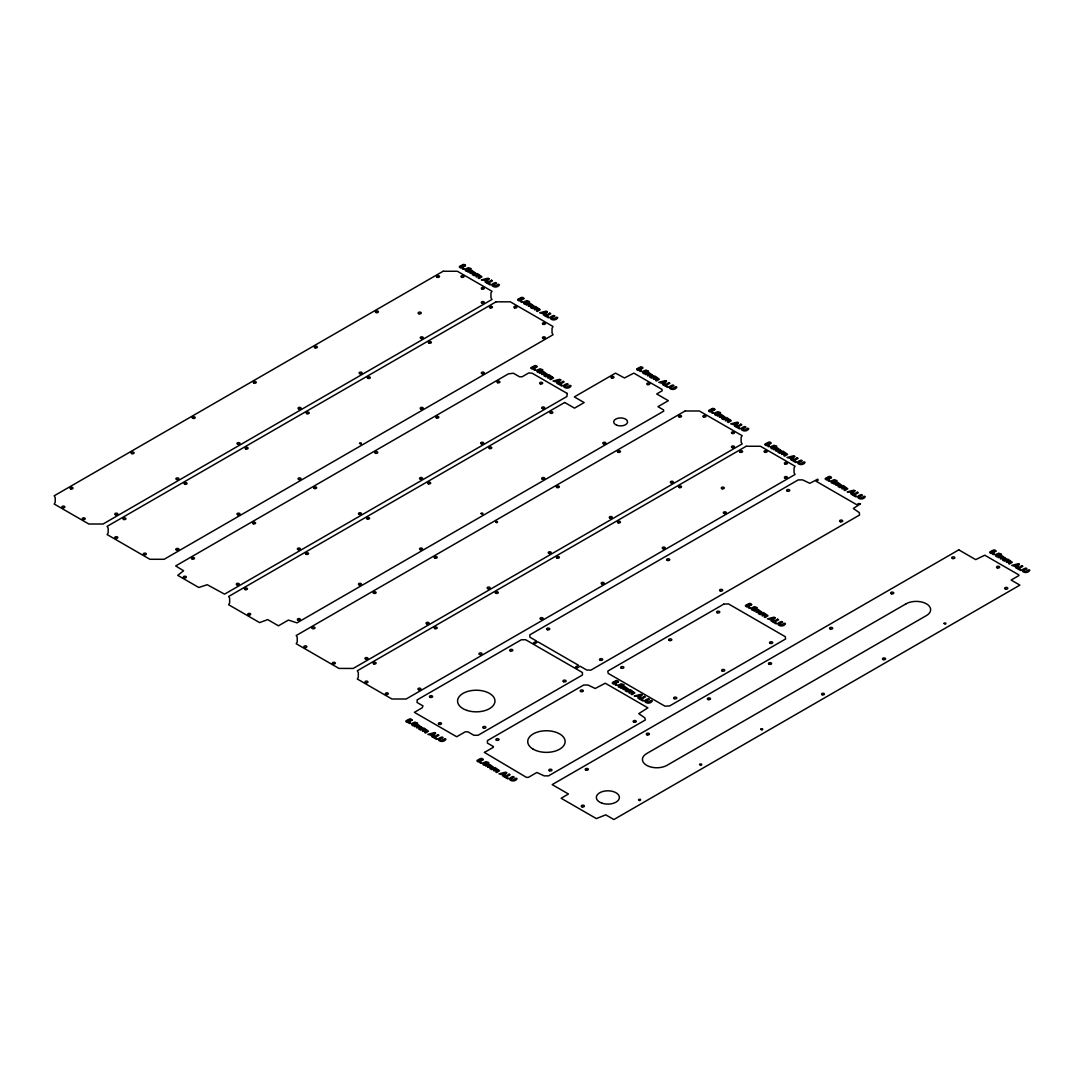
<?xml version="1.0" encoding="UTF-8"?>
<svg xmlns="http://www.w3.org/2000/svg" width="1084" height="1084" viewBox="0 0 1084 1084"><rect width="100%" height="100%" fill="white"/><g stroke="black" fill="none" stroke-linecap="round" stroke-linejoin="round"><path stroke-width="1.5" d="M465.51 265.729L461.581 267.992A1.775 1.016 0 0 1 460.361 267.816L459.508 267.206A2.005 1.152 0 0 1 459.548 266.393L463.329 264.469A1.775 1.016 0 0 1 464.548 264.645L465.212 265.024M714.83 409.684L710.914 411.947A1.775 1.016 0 0 1 709.695 411.771L708.841 411.148M531.187 367.503L534.968 365.579A1.775 1.016 0 0 1 536.187 365.755L536.851 366.135A1.775 1.03 0 0 1 537.149 366.839L533.22 369.102A1.775 1.016 0 0 1 532 368.926L531.146 368.316M636.958 368.817L640.739 366.893A1.775 1.016 0 0 1 641.958 367.069L642.622 367.449A1.775 1.03 0 0 1 642.907 368.154L638.991 370.416A1.775 1.016 0 0 1 637.771 370.24L636.918 369.63M708.882 410.335L712.662 408.424A1.775 1.016 0 0 1 713.882 408.587L714.546 408.966M765.182 443.966L768.962 442.055A1.775 1.016 0 0 1 770.182 442.218L770.846 442.611A1.775 1.03 0 0 1 771.13 443.315L767.215 445.578A1.775 1.016 0 0 1 765.995 445.402L765.141 444.792M176.285 549.873L176.584 550.008A1.504 0.867 0 0 0 178.887 549.317A1.504 0.867 0 0 0 176.692 548.518A1.504 0.867 0 0 0 176.584 550.008M297.775 620.007L298.073 620.156A1.504 0.867 0 0 0 300.376 619.465A1.504 0.867 0 0 0 298.181 618.652A1.504 0.867 0 0 0 298.073 620.156M556.688 487.353L556.973 487.502A1.504 0.867 0 0 0 559.344 486.906A1.504 0.867 0 0 0 557.257 486.011A1.504 0.867 0 0 0 556.973 487.502M542.014 478.871L542.285 479.033A1.504 0.867 0 0 0 544.696 478.491A1.504 0.867 0 0 0 542.678 477.556A1.504 0.867 0 0 0 542.285 479.033M420.524 408.722L420.795 408.885A1.504 0.867 0 0 0 423.207 408.343A1.504 0.867 0 0 0 421.188 407.408A1.504 0.867 0 0 0 420.795 408.885M312.26 628.341L312.504 628.517A1.504 0.867 0 0 0 314.983 628.07A1.504 0.867 0 0 0 313.073 627.053A1.504 0.867 0 0 0 312.504 628.517M765.331 444.887A1.775 1.016 0 0 1 765.358 444.169M714.342 408.858A1.775 1.016 0 0 1 714.641 409.562M709.031 411.256A1.775 1.016 0 0 1 709.058 410.538M637.107 369.739A1.775 1.016 0 0 1 637.135 369.007M531.336 368.424A1.775 1.016 0 0 1 531.377 367.693M465.009 264.902A1.775 1.016 0 0 1 465.307 265.607M419.156 726.09L416.568 727.811L421.026 727.093L418.668 729.017L419.589 729.546L422.435 727.798L417.95 724.586L414.467 726.592L419.156 726.09M425.118 729.532L422.543 731.253L427.001 730.535L424.63 732.459L425.551 733.001L428.41 731.239L423.912 728.028L420.429 730.047L425.118 729.532M472.678 271.65L470.09 273.371L474.548 272.653L472.19 274.591L473.112 275.119L475.957 273.358L471.472 270.146L467.99 272.165L472.678 271.65M478.64 275.106L476.066 276.827L480.524 276.095L478.152 278.032L479.074 278.561L481.933 276.813L477.434 273.602L473.952 275.607L478.64 275.106M490.293 765.602L487.705 767.336L492.163 766.605L489.805 768.542L490.727 769.071L493.572 767.323L489.087 764.112L485.605 766.117L490.293 765.602M496.255 769.057L493.681 770.778L498.139 770.06L495.767 771.984L496.689 772.513L499.548 770.765L495.049 767.553L491.567 769.559L496.255 769.057M530.97 304.563L528.396 306.284L532.854 305.566L530.482 307.49L531.404 308.019L534.263 306.271L529.764 303.059L526.282 305.065L530.97 304.563M536.946 308.005L534.358 309.726L538.816 309.008L536.458 310.932L537.379 311.474L540.225 309.712L535.74 306.501L532.258 308.52L536.946 308.005M544.317 372.761L541.729 374.481L546.201 373.763L543.829 375.701L544.751 376.229L547.596 374.468L543.111 371.256L539.629 373.275L544.317 372.761M550.279 376.216L547.705 377.937L552.163 377.218L549.791 379.143L550.713 379.671L553.572 377.923L549.073 374.712L545.604 376.717L550.279 376.216M625.59 687.771L623.002 689.492L627.46 688.774L625.102 690.698L626.024 691.226L628.869 689.478L624.384 686.267L620.902 688.272L625.59 687.771M631.552 691.213L628.977 692.933L633.435 692.215L631.064 694.139L631.986 694.681L634.845 692.92L630.346 689.709L626.864 691.727L631.552 691.213M650.088 374.075L647.5 375.809L651.958 375.078L649.601 377.015L650.522 377.544L653.367 375.782L648.882 372.584L645.4 374.59L650.088 374.075M656.05 377.53L653.476 379.251L657.934 378.533L655.563 380.457L656.484 380.985L659.343 379.237L654.844 376.026L651.362 378.031L656.05 377.53M722.012 415.606L719.424 417.326L723.882 416.608L721.524 418.532L722.445 419.061L725.291 417.313L720.806 414.102L717.323 416.107L722.012 415.606M727.974 419.047L725.386 420.768L729.857 420.05L727.486 421.988L728.407 422.516L731.253 420.755L726.768 417.543L723.285 419.562L727.974 419.047M758.746 610.617L756.158 612.338L760.616 611.62L758.258 613.558L759.179 614.086L762.025 612.324L757.54 609.113L754.058 611.132L758.746 610.617M764.708 614.072L762.133 615.793L766.591 615.062L764.22 616.999L765.141 617.528L768 615.78L763.502 612.568L760.019 614.574L764.708 614.072M778.312 449.237L775.724 450.958L780.182 450.239L777.824 452.163L778.746 452.706L781.591 450.944L777.106 447.733L773.624 449.738L778.312 449.237M784.274 452.678L781.699 454.399L786.157 453.681L783.786 455.619L784.708 456.147L787.567 454.386L783.068 451.174L779.586 453.193L784.274 452.678M838.515 483.627L835.927 485.347L840.398 484.616L838.027 486.553L838.948 487.082L841.794 485.334L837.309 482.123L833.826 484.128L838.515 483.627M844.477 487.068L841.902 488.789L846.36 488.071L843.989 489.995L844.91 490.524L847.769 488.776L843.271 485.564L839.802 487.57L844.477 487.068M1003.025 557.149L1000.451 558.87L1004.909 558.152L1002.537 560.076L1003.459 560.618L1006.318 558.856L1001.833 555.645L998.35 557.664L1003.025 557.149M1009.001 560.591L1006.413 562.311L1010.884 561.593L1008.513 563.531L1009.434 564.059L1012.28 562.298L1007.795 559.1L1004.312 561.106L1009.001 560.591M415.687 724.532C412.719 728.055 409.183 723.204 414.034 722.554A1.775 1.016 0 0 1 414.887 722.134L417.638 723.082L415.687 724.532M469.209 270.092C466.242 273.615 462.705 268.778 467.556 268.127A1.775 1.016 0 0 1 468.41 267.694L471.161 268.656L469.209 270.092M486.824 764.057C483.857 767.567 480.32 762.729 485.171 762.079A1.775 1.016 0 0 1 486.025 761.645L488.776 762.608L486.824 764.057M527.501 303.005C524.534 306.528 520.997 301.677 525.862 301.027A1.775 1.016 0 0 1 526.702 300.607L529.453 301.555L527.501 303.005M540.848 371.216C537.881 374.725 534.344 369.888 539.195 369.238A1.775 1.016 0 0 1 540.049 368.804L542.799 369.766L540.848 371.216M622.121 686.213C619.154 689.736 615.617 684.885 620.468 684.234A1.775 1.016 0 0 1 621.322 683.814L624.072 684.763L622.121 686.213M646.62 372.53C643.652 376.04 640.116 371.202 644.966 370.552A1.775 1.016 0 0 1 645.82 370.118L648.571 371.08L646.62 372.53M718.543 414.047C715.576 417.57 712.039 412.733 716.89 412.069A1.775 1.016 0 0 1 717.744 411.649L720.494 412.597L718.543 414.047M755.277 609.059C752.31 612.582 748.773 607.745 753.624 607.094A1.775 1.016 0 0 1 754.478 606.661L757.228 607.623L755.277 609.059M774.843 447.678C771.876 451.201 768.339 446.364 773.19 445.7A1.775 1.016 0 0 1 774.044 445.28L776.794 446.229L774.843 447.678M835.046 482.068C832.078 485.591 828.542 480.74 833.393 480.09A1.775 1.016 0 0 1 834.246 479.656L836.997 480.618L835.046 482.068M999.556 555.591C996.602 559.114 993.066 554.276 997.917 553.612A1.775 1.016 0 0 1 998.757 553.192L1001.521 554.141L999.556 555.591M484.44 752.431L526.39 777.35L528.382 777.377L536.851 772.486L544.182 775.873L548.504 775.873L645.386 719.939L644.777 717.798L638.761 713.651L647.88 707.838L605.251 683.218L595.197 688.489L588.002 685.02L583.68 685.034L487.421 740.602L487.421 743.096L493.41 746.551L493.288 747.337L484.44 752.431M439.535 739.762L441.12 740.711L444.955 738.651L445.917 739.207C443.058 744.356 433.112 739.22 442.082 736.998L443.058 737.554L439.535 739.762M493.057 285.322L494.643 286.271L498.477 284.211L499.439 284.78C496.58 289.929 486.635 284.78 495.618 282.558L496.58 283.127L493.057 285.322M510.672 779.274L512.258 780.236L516.092 778.163L517.054 778.732C514.195 783.881 504.25 778.732 513.233 776.51L514.195 777.079L510.672 779.274M551.349 318.235L552.948 319.184L556.769 317.124L557.745 317.68C554.872 322.829 544.927 317.693 553.91 315.471L554.886 316.027L551.349 318.235M564.696 386.432L566.282 387.381L570.116 385.321L571.078 385.89C568.219 391.039 558.274 385.89 567.257 383.668L568.219 384.237L564.696 386.432M645.969 701.443L647.554 702.391L651.389 700.332L652.351 700.887C649.492 706.036 639.546 700.901 648.517 698.679L649.492 699.234L645.969 701.443M670.468 387.747L672.053 388.709L675.888 386.636L676.85 387.205C673.991 392.354 664.045 387.205 673.015 384.983L673.991 385.552L670.468 387.747M742.377 429.278L743.976 430.226L747.797 428.166L748.773 428.722C745.914 433.871 735.968 428.736 744.938 426.513L745.914 427.069L742.377 429.278M779.125 624.289L780.71 625.238L784.545 623.178L785.507 623.734C782.648 628.896 772.702 623.747 781.672 621.525L782.648 622.094L779.125 624.289M798.678 462.909L800.277 463.857L804.111 461.798L805.073 462.353C802.214 467.516 792.269 462.367 801.239 460.144L802.214 460.7L798.678 462.909M858.894 497.285L860.479 498.247L864.314 496.174L865.276 496.743C862.417 501.892 852.471 496.743 861.455 494.534L862.417 495.09L858.894 497.285M1023.404 570.821L1025.003 571.769L1028.824 569.71L1029.8 570.265C1026.941 575.428 1016.982 570.279 1025.965 568.057L1026.941 568.612L1023.404 570.821M567.203 393.451L566.918 396.487L224.564 594.154L207.261 584.723L198.765 587.487L177.722 575.347L183.589 570.78L175.689 565.929L508.423 373.844L513.437 373.248L519.548 376.785L522.082 376.798L528.762 372.937L532.176 373.235L567.203 393.451M417.34 699.79L417.042 702.459L423.017 705.914L422.11 707.866L414.373 712.337L456.689 736.754L465.185 731.849L467.814 731.781L473.803 735.237L478.003 735.304L582.433 675.02L582.433 672.527L525.659 639.75L521.35 639.75L417.34 699.79M860.425 503.857L853.311 508.504L859.341 512.651L859.558 515.022L590.875 670.142L586.742 670.034L580.143 666.226L577.013 668.029L575.387 667.094L578.517 665.278L537.949 641.85L534.805 643.666L533.436 642.88L536.58 641.064L529.981 637.256L529.791 634.872L798.19 479.914L802.58 479.873L809.816 483.315L817.729 479.209L818.203 480.049L816.116 481.255L856.685 504.683L858.691 503.532L860.425 503.857M359.563 443.315C361.189 445.931 362.693 441.391 359.563 443.315M481.052 513.45C482.692 516.065 484.182 511.54 481.052 513.45M495.7 521.905C497.326 524.52 498.816 519.981 495.7 521.905M944.056 623.395C945.709 626.037 947.226 621.457 944.056 623.395M760.751 729.18C762.472 731.971 764.084 727.147 760.751 729.18M460.619 266.813C464.033 268.412 465.402 262.396 460.619 266.813M407.096 721.253C410.511 722.838 411.879 716.822 407.096 721.253M518.911 299.726C522.366 301.298 523.789 295.268 518.911 299.726M532.258 367.923C535.672 369.522 537.054 363.506 532.258 367.923M478.234 760.765C481.689 762.35 483.112 756.307 478.234 760.765M638.029 369.238C641.484 370.823 642.907 364.78 638.029 369.238M613.53 682.934C616.986 684.505 618.408 678.476 613.53 682.934M709.952 410.768C713.394 412.34 714.817 406.31 709.952 410.768M766.252 444.399C769.708 445.971 771.13 439.941 766.252 444.399M699.546 764.423C701.416 767.526 703.259 762.188 699.546 764.423M746.686 605.78C750.142 607.365 751.564 601.322 746.686 605.78M826.455 478.776C829.91 480.361 831.333 474.318 826.455 478.776M990.979 552.312C994.421 553.897 995.776 547.908 990.979 552.312M470.036 268.791L468.356 268.805L470.036 268.791M528.342 301.704L526.648 301.704L528.342 301.704M541.675 369.901L539.995 369.915L541.675 369.901M416.513 723.231L414.833 723.231L416.513 723.231M487.651 762.757L485.971 762.757L487.651 762.757M647.446 371.229L645.766 371.229L647.446 371.229M719.37 412.747L717.689 412.76L719.37 412.747M622.948 684.912L621.268 684.912L622.948 684.912M775.67 446.378L773.99 446.391L775.67 446.378M756.104 607.758L754.423 607.772L756.104 607.758M835.872 480.768L834.192 480.768L835.872 480.768M1000.396 554.29L998.716 554.303L1000.396 554.29M638.571 799.64C639.939 802.648 642.324 797.716 638.571 799.64M468.166 269.957L466.093 270.065L468.166 269.957M526.472 302.87L524.385 302.964L526.472 302.87M539.805 371.067L537.732 371.175L539.805 371.067M414.644 724.397L412.557 724.491L414.644 724.397M645.576 372.395L643.489 372.489L645.576 372.395M485.781 763.922L483.708 764.017L485.781 763.922M717.5 413.912L715.413 414.007L717.5 413.912M621.078 686.077L618.991 686.172L621.078 686.077M773.8 447.543L771.713 447.638L773.8 447.543M754.234 608.923L752.147 609.032L754.234 608.923M834.002 481.933L831.929 482.028L834.002 481.933M998.527 555.455L996.44 555.55L998.527 555.455M523.802 298.642L519.886 300.891A1.775 1.016 0 0 1 518.667 300.729L517.8 300.105A2.005 1.152 0 0 1 517.84 299.292L521.634 297.382A1.775 1.016 0 0 1 522.854 297.544L523.504 297.924A1.775 1.03 0 0 1 523.802 298.642M411.988 720.169L408.058 722.418A1.775 1.016 0 0 1 406.839 722.256L405.985 721.632A2.005 1.152 0 0 1 406.026 720.819L409.806 718.909A1.775 1.016 0 0 1 411.026 719.071L411.69 719.451A1.775 1.03 0 0 1 411.988 720.169M483.125 759.681L479.196 761.944A1.775 1.016 0 0 1 477.976 761.781L477.123 761.158A2.005 1.152 0 0 1 477.163 760.345L480.944 758.421A1.775 1.016 0 0 1 482.163 758.597L482.827 758.976A1.775 1.03 0 0 1 483.125 759.681M618.408 681.85L614.492 684.099A1.775 1.016 0 0 1 613.273 683.936L612.419 683.313A2.005 1.152 0 0 1 612.46 682.5L616.24 680.589A1.775 1.016 0 0 1 617.46 680.752L618.124 681.131A1.775 1.03 0 0 1 618.408 681.85M751.578 604.696L747.648 606.959A1.775 1.016 0 0 1 746.429 606.783L745.575 606.173A2.005 1.152 0 0 1 745.616 605.36L749.396 603.436A1.775 1.016 0 0 1 750.616 603.612L751.28 603.991A1.775 1.03 0 0 1 751.578 604.696M831.347 477.692L827.417 479.955A1.775 1.016 0 0 1 826.198 479.792L825.344 479.169A2.005 1.152 0 0 1 825.385 478.356L829.165 476.432A1.775 1.016 0 0 1 830.385 476.608L831.049 476.987A1.775 1.03 0 0 1 831.347 477.692M995.857 551.228L991.941 553.49A1.775 1.016 0 0 1 990.722 553.314L989.868 552.704A2.005 1.152 0 0 1 989.909 551.878L993.689 549.967A1.775 1.016 0 0 1 994.909 550.144L995.573 550.523A1.775 1.03 0 0 1 995.857 551.228M489.074 278.791L486.201 282.68L485.144 282.07L485.822 281.19L483.898 280.078L481.377 279.889L488.057 278.195L489.074 278.791M547.379 311.691L544.493 315.579L543.436 314.97L544.114 314.103L539.669 312.802L546.35 311.108L547.379 311.691M560.726 379.901L557.84 383.79L556.783 383.18L557.461 382.3L553.016 380.999L559.696 379.305L560.726 379.901M666.484 381.216L663.611 385.105L662.554 384.495L663.218 383.614L658.787 382.313L665.468 380.619L666.484 381.216M435.551 733.218L432.679 737.106L431.622 736.497L432.286 735.63L427.855 734.329L434.535 732.635L435.551 733.218M738.407 422.746L735.535 426.622L734.478 426.012L735.142 425.145L730.711 423.844L737.391 422.15L738.407 422.746M506.702 772.743L503.816 776.632L502.759 776.022L503.437 775.155L498.992 773.841L505.672 772.147L506.702 772.743M794.707 456.378L791.835 460.253L790.778 459.643L791.442 458.776L787.011 457.475L793.691 455.781L794.707 456.378M641.985 694.898L639.113 698.787L638.056 698.177L638.72 697.31L636.809 696.199L634.289 696.009L640.969 694.316L641.985 694.898M854.924 490.754L852.038 494.643L850.981 494.033L851.658 493.166L849.734 492.055L847.214 491.851L853.894 490.171L854.924 490.754M775.141 617.758L772.269 621.647L771.212 621.037L771.876 620.156L767.445 618.856L774.125 617.162L775.141 617.758M1019.434 564.29L1016.562 568.165L1015.505 567.555L1016.169 566.688L1011.738 565.387L1018.404 563.694L1019.434 564.29M487.434 279.13L486.309 280.553L485.009 279.794L487.434 279.13M545.726 312.043L544.615 313.452L543.301 312.693L545.726 312.043M559.073 380.24L557.948 381.663L556.648 380.904L559.073 380.24M664.844 381.554L663.72 382.977L662.405 382.218L664.844 381.554M433.912 733.57L432.787 734.979L431.473 734.22L433.912 733.57M736.768 423.085L735.643 424.494L734.329 423.736L736.768 423.085M505.049 773.095L503.924 774.504L502.624 773.746L505.049 773.095M793.068 456.716L791.943 458.126L790.629 457.367L793.068 456.716M640.346 695.25L639.221 696.66L637.907 695.901L640.346 695.25M853.271 491.106L852.146 492.515L850.845 491.757L853.271 491.106M773.502 618.097L772.377 619.506L771.063 618.761L773.502 618.097M1017.795 564.629L1016.67 566.038L1015.356 565.279L1017.795 564.629M443.112 271.257L54.2 495.794L55.216 497.556L55.216 502.258L54.2 504.019L88.82 524.006L103.061 524.006L491.973 299.469L490.957 297.707L490.957 293.005L491.973 291.244L457.367 271.257L443.112 271.257M463.383 268.439L462.462 268.967L464.304 268.967L463.383 268.439M491.499 280.241L486.743 282.992L490.117 284.943L490.93 284.469L488.518 283.087L492.475 280.797L491.499 280.241M496.052 301.826L107.14 526.363L108.156 528.125L108.156 532.827L107.14 534.588L149.904 559.276L164.158 559.276L553.057 334.739L552.041 332.978L552.041 328.276L553.057 326.514L510.307 301.826L496.052 301.826M521.675 301.338L520.754 301.88L522.596 301.88L521.675 301.338M549.805 313.14L545.035 315.891L548.423 317.842L549.236 317.382L546.81 315.986L550.767 313.696L549.805 313.14M535.022 369.549L534.1 370.078L535.943 370.078L535.022 369.549M563.152 381.351L558.382 384.102L561.756 386.053L562.569 385.579L560.157 384.197L564.114 381.907L563.152 381.351M564.696 402.476L228.629 596.498L229.645 598.26L229.645 602.961L228.629 604.723L259.604 622.609L267.707 619.601L278.466 625.807L288.398 620.075L297.002 622.853L663.733 411.134L663.489 409.874L657.947 406.676L668.327 400.687L656.687 393.953L662.134 390.809L662.067 389.441L633.828 373.14L624.465 377.964L615.495 373.14L574.33 396.907L584.14 402.584L574.52 408.14L564.696 402.476M640.793 370.863L639.872 371.392L641.714 371.392L640.793 370.863M668.909 382.666L664.153 385.416L667.527 387.367L668.34 386.893L665.928 385.511L669.885 383.221L668.909 382.666M685.115 410.985L296.217 635.522L297.233 637.284L297.233 641.985L296.217 643.747L338.967 668.435L353.221 668.435L742.134 443.898L741.117 442.137L741.117 437.435L742.134 435.673L699.37 410.985L685.115 410.985M712.716 412.394L711.795 412.923L713.638 412.923L712.716 412.394M740.833 424.183L736.077 426.933L739.451 428.885L740.264 428.424L737.852 427.028L741.808 424.752L740.833 424.183M746.199 446.256L357.3 670.779L358.316 672.554L358.316 677.256L357.3 679.018L391.907 699.004L406.161 699.004L795.073 474.467L794.057 472.705L794.057 468.003L795.073 466.242L760.453 446.256L746.199 446.256M769.017 446.025L768.095 446.554L769.938 446.554L769.017 446.025M797.133 457.814L792.377 460.564L795.751 462.529L796.564 462.055L794.152 460.659L798.109 458.383L797.133 457.814M829.219 480.402L828.298 480.93L830.141 480.93L829.219 480.402M409.86 722.865L408.939 723.407L410.782 723.407L409.86 722.865M857.349 492.204L852.58 494.954L855.967 496.906L856.766 496.445L854.355 495.049L858.311 492.759L857.349 492.204M437.977 734.667L433.221 737.418L436.595 739.369L437.408 738.909L434.996 737.513L438.952 735.223L437.977 734.667M723.814 604.127L607.853 671.077L608.165 673.381L664.939 706.158L669.627 705.941L785.588 638.991L785.277 636.687L728.502 603.91L723.814 604.127M480.998 762.391L480.077 762.919L481.919 762.919L480.998 762.391M749.451 607.406L748.529 607.934L750.372 607.934L749.451 607.406M616.295 684.546L615.373 685.088L617.216 685.088L616.295 684.546M509.128 774.193L504.358 776.943L507.732 778.895L508.545 778.434L506.133 777.038L510.09 774.748L509.128 774.193M777.567 619.208L772.811 621.959L776.185 623.91L776.998 623.436L774.586 622.04L778.542 619.763L777.567 619.208M644.411 696.348L639.655 699.099L643.029 701.05L643.842 700.589L641.43 699.194L645.386 696.904L644.411 696.348M958.798 549.859L552.176 784.613L568.463 794.016L561.133 798.258L596.39 818.61L605.726 814.829L613.869 819.531L1019.881 585.116L1011.128 580.062L1018.946 575.55L1018.743 574.832L984.773 555.211L975.695 559.615L958.798 549.859M906.061 603.815L646.647 753.583A14.404 8.306 0 0 0 646.647 765.331A14.404 8.306 0 0 0 667.012 765.331L926.413 615.577A14.404 8.306 0 0 0 926.413 603.815A14.404 8.306 0 0 0 906.061 603.815M993.743 553.938L992.822 554.466L994.665 554.466L993.743 553.938M1021.86 565.726L1017.09 568.477L1020.478 570.441L1021.291 569.967L1018.879 568.572L1022.835 566.295L1021.86 565.726M547.406 629.736A1.558 0.894 0 0 0 549.737 628.95A1.558 0.894 0 0 0 547.406 628.178A1.558 0.894 0 0 0 547.406 629.736M669.153 640.387A1.558 0.894 0 0 0 671.755 639.98A1.558 0.894 0 0 0 669.844 638.882A1.558 0.894 0 0 0 669.153 640.387M717.107 612.704A1.558 0.894 0 0 0 719.708 612.297A1.558 0.894 0 0 0 717.798 611.2A1.558 0.894 0 0 0 717.107 612.704M770.046 643.273A1.558 0.894 0 0 0 772.648 642.866A1.558 0.894 0 0 0 770.738 641.769A1.558 0.894 0 0 0 770.046 643.273M722.093 670.955A1.558 0.894 0 0 0 724.695 670.549A1.558 0.894 0 0 0 722.784 669.451A1.558 0.894 0 0 0 722.093 670.955M674.14 698.638A1.558 0.894 0 0 0 676.741 698.231A1.558 0.894 0 0 0 674.831 697.134A1.558 0.894 0 0 0 674.14 698.638M621.2 668.069A1.558 0.894 0 0 0 623.801 667.663A1.558 0.894 0 0 0 621.891 666.565A1.558 0.894 0 0 0 621.2 668.069M540.428 383.885A1.504 0.867 0 0 0 542.678 383.14A1.504 0.867 0 0 0 540.428 382.381A1.504 0.867 0 0 0 540.428 383.885M192.247 559.046A1.504 0.867 0 0 0 194.497 558.301A1.504 0.867 0 0 0 192.247 557.542A1.504 0.867 0 0 0 192.247 559.046M253.331 523.775A1.504 0.867 0 0 0 255.58 523.03A1.504 0.867 0 0 0 253.331 522.285A1.504 0.867 0 0 0 253.331 523.775M298.127 549.642A1.504 0.867 0 0 0 300.376 548.883A1.504 0.867 0 0 0 298.127 548.138A1.504 0.867 0 0 0 298.127 549.642M314.414 488.505A1.504 0.867 0 0 0 316.663 487.759A1.504 0.867 0 0 0 314.414 487.014A1.504 0.867 0 0 0 314.414 488.505M359.211 514.372A1.504 0.867 0 0 0 361.46 513.626A1.504 0.867 0 0 0 359.211 512.867A1.504 0.867 0 0 0 359.211 514.372M436.595 417.977A1.504 0.867 0 0 0 438.83 417.232A1.504 0.867 0 0 0 436.595 416.473A1.504 0.867 0 0 0 436.595 417.977M481.391 443.844A1.504 0.867 0 0 0 483.627 443.085A1.504 0.867 0 0 0 481.391 442.34A1.504 0.867 0 0 0 481.391 443.844M542.474 408.573A1.504 0.867 0 0 0 544.71 407.828A1.504 0.867 0 0 0 542.474 407.069A1.504 0.867 0 0 0 542.474 408.573M497.678 382.706A1.504 0.867 0 0 0 499.914 381.961A1.504 0.867 0 0 0 497.678 381.216A1.504 0.867 0 0 0 497.678 382.706M375.498 453.248A1.504 0.867 0 0 0 377.747 452.489A1.504 0.867 0 0 0 375.498 451.743A1.504 0.867 0 0 0 375.498 453.248M420.294 479.101A1.504 0.867 0 0 0 422.543 478.356A1.504 0.867 0 0 0 420.294 477.61A1.504 0.867 0 0 0 420.294 479.101M184.104 577.853A1.504 0.867 0 0 0 186.353 577.108A1.504 0.867 0 0 0 184.104 576.349A1.504 0.867 0 0 0 184.104 577.853M237.044 584.899A1.504 0.867 0 0 0 239.293 584.154A1.504 0.867 0 0 0 237.044 583.409A1.504 0.867 0 0 0 237.044 584.899M616.525 425.118A6.91 3.984 0 0 0 627.5 422.353A6.91 3.984 0 0 0 617.866 418.248A6.91 3.984 0 0 0 616.525 425.118M248.453 614.994A1.504 0.867 0 0 0 250.689 614.249A1.504 0.867 0 0 0 248.453 613.503A1.504 0.867 0 0 0 248.453 614.994M647.541 384.59A1.504 0.867 0 0 0 649.777 383.844A1.504 0.867 0 0 0 647.541 383.086A1.504 0.867 0 0 0 647.541 384.59M489.534 448.546A1.504 0.867 0 0 0 491.77 447.787A1.504 0.867 0 0 0 489.534 447.042A1.504 0.867 0 0 0 489.534 448.546M550.618 413.275A1.504 0.867 0 0 0 552.854 412.53A1.504 0.867 0 0 0 550.618 411.771A1.504 0.867 0 0 0 550.618 413.275M428.437 483.803A1.504 0.867 0 0 0 430.687 483.058A1.504 0.867 0 0 0 428.437 482.312A1.504 0.867 0 0 0 428.437 483.803M611.701 378.004A1.504 0.867 0 0 0 613.951 377.259A1.504 0.867 0 0 0 611.701 376.514A1.504 0.867 0 0 0 611.701 378.004M603.558 443.844A1.504 0.867 0 0 0 605.793 443.085A1.504 0.867 0 0 0 603.558 442.34A1.504 0.867 0 0 0 603.558 443.844M420.294 549.642A1.504 0.867 0 0 0 422.543 548.883A1.504 0.867 0 0 0 420.294 548.138A1.504 0.867 0 0 0 420.294 549.642M367.354 519.073A1.504 0.867 0 0 0 369.603 518.328A1.504 0.867 0 0 0 367.354 517.583A1.504 0.867 0 0 0 367.354 519.073M359.211 584.899A1.504 0.867 0 0 0 361.46 584.154A1.504 0.867 0 0 0 359.211 583.409A1.504 0.867 0 0 0 359.211 584.899M306.271 554.344A1.504 0.867 0 0 0 308.52 553.599A1.504 0.867 0 0 0 306.271 552.84A1.504 0.867 0 0 0 306.271 554.344M245.187 589.601A1.504 0.867 0 0 0 247.437 588.856A1.504 0.867 0 0 0 245.187 588.111A1.504 0.867 0 0 0 245.187 589.601M580.672 691.47A1.558 0.894 0 0 0 583.273 691.064A1.558 0.894 0 0 0 581.376 689.966A1.558 0.894 0 0 0 580.672 691.47M496.377 740.128A1.558 0.894 0 0 0 498.979 739.735A1.558 0.894 0 0 0 497.082 738.638A1.558 0.894 0 0 0 496.377 740.128M549.398 770.724A1.531 0.881 0 0 0 551.919 770.25A1.531 0.881 0 0 0 549.94 769.234A1.531 0.881 0 0 0 549.398 770.724M633.937 722.174A1.558 0.894 0 0 0 636.267 721.402A1.558 0.894 0 0 0 633.937 720.616A1.558 0.894 0 0 0 633.937 722.174M533.192 749.193A18.713 10.813 0 0 0 564.507 744.342A18.713 10.813 0 0 0 541.58 731.117A18.713 10.813 0 0 0 533.192 749.193M840.371 521.729A1.558 0.894 0 0 0 842.702 520.943A1.558 0.894 0 0 0 840.371 520.171A1.558 0.894 0 0 0 840.371 521.729M787.228 491.079A1.558 0.894 0 0 0 789.748 490.51A1.558 0.894 0 0 0 787.634 489.548A1.558 0.894 0 0 0 787.228 491.079M720.359 591.01A1.558 0.894 0 0 0 722.689 590.224A1.558 0.894 0 0 0 720.359 589.452A1.558 0.894 0 0 0 720.359 591.01M667.419 560.442A1.558 0.894 0 0 0 669.749 559.669A1.558 0.894 0 0 0 667.419 558.883A1.558 0.894 0 0 0 667.419 560.442M600.346 660.305A1.558 0.894 0 0 0 602.677 659.519A1.558 0.894 0 0 0 600.346 658.747A1.558 0.894 0 0 0 600.346 660.305M333.127 663.896A1.504 0.867 0 0 0 335.376 663.137A1.504 0.867 0 0 0 333.127 662.392A1.504 0.867 0 0 0 333.127 663.896M304.631 647.433A1.504 0.867 0 0 0 306.867 646.687A1.504 0.867 0 0 0 304.631 645.942A1.504 0.867 0 0 0 304.631 647.433M373.858 593.354A1.504 0.867 0 0 0 376.107 592.609A1.504 0.867 0 0 0 373.858 591.864A1.504 0.867 0 0 0 373.858 593.354M434.941 558.097A1.504 0.867 0 0 0 437.191 557.339A1.504 0.867 0 0 0 434.941 556.593A1.504 0.867 0 0 0 434.941 558.097M487.881 588.653A1.504 0.867 0 0 0 490.131 587.907A1.504 0.867 0 0 0 487.881 587.162A1.504 0.867 0 0 0 487.881 588.653M426.798 623.923A1.504 0.867 0 0 0 429.047 623.178A1.504 0.867 0 0 0 426.798 622.419A1.504 0.867 0 0 0 426.798 623.923M365.714 659.194A1.504 0.867 0 0 0 367.95 658.435A1.504 0.867 0 0 0 365.714 657.69A1.504 0.867 0 0 0 365.714 659.194M548.965 553.396A1.504 0.867 0 0 0 551.214 552.637A1.504 0.867 0 0 0 548.965 551.892A1.504 0.867 0 0 0 548.965 553.396M610.048 518.125A1.504 0.867 0 0 0 612.297 517.38A1.504 0.867 0 0 0 610.048 516.621A1.504 0.867 0 0 0 610.048 518.125M617.88 452.15A1.504 0.867 0 0 0 620.387 451.771A1.504 0.867 0 0 0 618.558 450.7A1.504 0.867 0 0 0 617.88 452.15M671.131 482.854A1.504 0.867 0 0 0 673.381 482.109A1.504 0.867 0 0 0 671.131 481.364A1.504 0.867 0 0 0 671.131 482.854M732.215 447.584A1.504 0.867 0 0 0 734.464 446.838A1.504 0.867 0 0 0 732.215 446.093A1.504 0.867 0 0 0 732.215 447.584M732.215 433.478A1.504 0.867 0 0 0 734.464 432.733A1.504 0.867 0 0 0 732.215 431.988A1.504 0.867 0 0 0 732.215 433.478M703.435 416.906A1.504 0.867 0 0 0 705.914 416.473A1.504 0.867 0 0 0 704.031 415.443A1.504 0.867 0 0 0 703.435 416.906M679.275 417.028A1.504 0.867 0 0 0 681.524 416.27A1.504 0.867 0 0 0 679.275 415.524A1.504 0.867 0 0 0 679.275 417.028M722.039 488.735A1.504 0.867 0 0 0 724.288 487.99A1.504 0.867 0 0 0 722.039 487.231A1.504 0.867 0 0 0 722.039 488.735M785.155 478.152A1.504 0.867 0 0 0 787.404 477.407A1.504 0.867 0 0 0 785.155 476.662A1.504 0.867 0 0 0 785.155 478.152M784.857 463.911A1.504 0.867 0 0 0 787.35 463.518A1.504 0.867 0 0 0 785.521 462.462A1.504 0.867 0 0 0 784.857 463.911M764.803 452.285A1.504 0.867 0 0 0 767.038 451.54A1.504 0.867 0 0 0 764.803 450.795A1.504 0.867 0 0 0 764.803 452.285M740.06 452.15A1.504 0.867 0 0 0 742.554 451.771A1.504 0.867 0 0 0 740.724 450.7A1.504 0.867 0 0 0 740.06 452.15M679.275 487.556A1.504 0.867 0 0 0 681.524 486.811A1.504 0.867 0 0 0 679.275 486.066A1.504 0.867 0 0 0 679.275 487.556M618.192 522.827A1.504 0.867 0 0 0 620.441 522.082A1.504 0.867 0 0 0 618.192 521.323A1.504 0.867 0 0 0 618.192 522.827M723.76 513.288A1.504 0.867 0 0 0 726.266 512.895A1.504 0.867 0 0 0 724.437 511.838A1.504 0.867 0 0 0 723.76 513.288M662.988 548.68A1.504 0.867 0 0 0 665.237 547.935A1.504 0.867 0 0 0 662.988 547.19A1.504 0.867 0 0 0 662.988 548.68M601.905 583.951A1.504 0.867 0 0 0 604.154 583.206A1.504 0.867 0 0 0 601.905 582.46A1.504 0.867 0 0 0 601.905 583.951M540.51 619.086A1.504 0.867 0 0 0 543.016 618.693A1.504 0.867 0 0 0 541.187 617.636A1.504 0.867 0 0 0 540.51 619.086M557.108 558.097A1.504 0.867 0 0 0 559.358 557.339A1.504 0.867 0 0 0 557.108 556.593A1.504 0.867 0 0 0 557.108 558.097M495.713 593.219A1.504 0.867 0 0 0 498.22 592.84A1.504 0.867 0 0 0 496.391 591.769A1.504 0.867 0 0 0 495.713 593.219M434.941 628.625A1.504 0.867 0 0 0 437.191 627.88A1.504 0.867 0 0 0 434.941 627.135A1.504 0.867 0 0 0 434.941 628.625M373.858 663.896A1.504 0.867 0 0 0 376.107 663.137A1.504 0.867 0 0 0 373.858 662.392A1.504 0.867 0 0 0 373.858 663.896M479.426 654.357A1.504 0.867 0 0 0 481.933 653.964A1.504 0.867 0 0 0 480.104 652.907A1.504 0.867 0 0 0 479.426 654.357M418.654 689.749A1.504 0.867 0 0 0 420.904 689.004A1.504 0.867 0 0 0 418.654 688.259A1.504 0.867 0 0 0 418.654 689.749M385.768 694.316A1.504 0.867 0 0 0 388.262 693.936A1.504 0.867 0 0 0 386.432 692.879A1.504 0.867 0 0 0 385.768 694.316M365.714 682.703A1.504 0.867 0 0 0 367.95 681.958A1.504 0.867 0 0 0 365.714 681.199A1.504 0.867 0 0 0 365.714 682.703M123.698 519.466A1.504 0.867 0 0 0 125.947 518.721A1.504 0.867 0 0 0 123.698 517.962A1.504 0.867 0 0 0 123.698 519.466M184.781 484.196A1.504 0.867 0 0 0 187.031 483.45A1.504 0.867 0 0 0 184.781 482.705A1.504 0.867 0 0 0 184.781 484.196M237.721 514.764A1.504 0.867 0 0 0 239.97 514.019A1.504 0.867 0 0 0 237.721 513.26A1.504 0.867 0 0 0 237.721 514.764M245.865 448.925A1.504 0.867 0 0 0 248.114 448.18A1.504 0.867 0 0 0 245.865 447.435A1.504 0.867 0 0 0 245.865 448.925M298.805 479.494A1.504 0.867 0 0 0 301.054 478.749A1.504 0.867 0 0 0 298.805 478.003A1.504 0.867 0 0 0 298.805 479.494M482.068 373.695A1.504 0.867 0 0 0 484.304 372.95A1.504 0.867 0 0 0 482.068 372.191A1.504 0.867 0 0 0 482.068 373.695M543.152 338.425A1.504 0.867 0 0 0 545.388 337.68A1.504 0.867 0 0 0 543.152 336.934A1.504 0.867 0 0 0 543.152 338.425M490.212 307.87A1.504 0.867 0 0 0 492.448 307.111A1.504 0.867 0 0 0 490.212 306.365A1.504 0.867 0 0 0 490.212 307.87M306.948 413.668A1.504 0.867 0 0 0 309.197 412.923A1.504 0.867 0 0 0 306.948 412.164A1.504 0.867 0 0 0 306.948 413.668M429.128 343.127A1.504 0.867 0 0 0 431.364 342.381A1.504 0.867 0 0 0 429.128 341.636A1.504 0.867 0 0 0 429.128 343.127M368.032 378.397A1.504 0.867 0 0 0 370.281 377.652A1.504 0.867 0 0 0 368.032 376.907A1.504 0.867 0 0 0 368.032 378.397M514.643 307.87A1.504 0.867 0 0 0 516.892 307.111A1.504 0.867 0 0 0 514.643 306.365A1.504 0.867 0 0 0 514.643 307.87M543.111 324.306A1.504 0.867 0 0 0 545.388 323.601A1.504 0.867 0 0 0 543.192 322.815A1.504 0.867 0 0 0 543.111 324.306M115.554 538.274A1.504 0.867 0 0 0 117.804 537.529A1.504 0.867 0 0 0 115.554 536.783A1.504 0.867 0 0 0 115.554 538.274M144.064 554.737A1.504 0.867 0 0 0 146.313 553.978A1.504 0.867 0 0 0 144.064 553.233A1.504 0.867 0 0 0 144.064 554.737M822.065 694.722A1.423 0.827 0 0 0 824.382 694.248A1.423 0.827 0 0 0 822.499 693.326A1.423 0.827 0 0 0 822.065 694.722M883.284 659.614A1.558 0.894 0 0 0 885.628 658.828A1.558 0.894 0 0 0 883.284 658.056A1.558 0.894 0 0 0 883.284 659.614M1005.464 589.073A1.558 0.894 0 0 0 1007.795 588.3A1.558 0.894 0 0 0 1005.464 587.514A1.558 0.894 0 0 0 1005.464 589.073M952.524 558.504A1.558 0.894 0 0 0 954.855 557.732A1.558 0.894 0 0 0 952.524 556.959A1.558 0.894 0 0 0 952.524 558.504M891.441 593.775A1.558 0.894 0 0 0 893.772 593.002A1.558 0.894 0 0 0 891.441 592.216A1.558 0.894 0 0 0 891.441 593.775M830.344 629.045A1.558 0.894 0 0 0 832.688 628.259A1.558 0.894 0 0 0 830.344 627.487A1.558 0.894 0 0 0 830.344 629.045M769.057 664.221A1.558 0.894 0 0 0 771.578 663.679A1.558 0.894 0 0 0 769.491 662.69A1.558 0.894 0 0 0 769.057 664.221M708.177 699.573A1.558 0.894 0 0 0 710.508 698.801A1.558 0.894 0 0 0 708.177 698.028A1.558 0.894 0 0 0 708.177 699.573M647.094 734.844A1.558 0.894 0 0 0 649.424 734.071A1.558 0.894 0 0 0 647.094 733.285A1.558 0.894 0 0 0 647.094 734.844M586.01 770.114A1.558 0.894 0 0 0 588.341 769.328A1.558 0.894 0 0 0 586.01 768.556A1.558 0.894 0 0 0 586.01 770.114M602.108 803.217A11.518 6.653 0 0 0 619.384 797.458A11.518 6.653 0 0 0 602.108 791.699A11.518 6.653 0 0 0 602.108 803.217M997.321 567.908A1.558 0.894 0 0 0 999.651 567.135A1.558 0.894 0 0 0 997.321 566.363A1.558 0.894 0 0 0 997.321 567.908M582.054 806.862A1.558 0.894 0 0 0 584.384 806.076A1.558 0.894 0 0 0 582.054 805.304A1.558 0.894 0 0 0 582.054 806.862M70.758 488.898A1.504 0.867 0 0 0 73.007 488.152A1.504 0.867 0 0 0 70.758 487.407A1.504 0.867 0 0 0 70.758 488.898M131.841 453.64A1.504 0.867 0 0 0 134.091 452.882A1.504 0.867 0 0 0 131.841 452.136A1.504 0.867 0 0 0 131.841 453.64M176.638 479.494A1.504 0.867 0 0 0 178.887 478.749A1.504 0.867 0 0 0 176.638 478.003A1.504 0.867 0 0 0 176.638 479.494M192.925 418.37A1.504 0.867 0 0 0 195.174 417.625A1.504 0.867 0 0 0 192.925 416.866A1.504 0.867 0 0 0 192.925 418.37M237.721 444.223A1.504 0.867 0 0 0 239.97 443.478A1.504 0.867 0 0 0 237.721 442.733A1.504 0.867 0 0 0 237.721 444.223M437.272 277.301A1.504 0.867 0 0 0 439.508 276.555A1.504 0.867 0 0 0 437.272 275.797A1.504 0.867 0 0 0 437.272 277.301M461.703 277.301A1.504 0.867 0 0 0 463.952 276.555A1.504 0.867 0 0 0 461.703 275.797A1.504 0.867 0 0 0 461.703 277.301M482.068 289.049A1.504 0.867 0 0 0 484.304 288.303A1.504 0.867 0 0 0 482.068 287.558A1.504 0.867 0 0 0 482.068 289.049M315.092 347.828A1.504 0.867 0 0 0 317.341 347.083A1.504 0.867 0 0 0 315.092 346.338A1.504 0.867 0 0 0 315.092 347.828M359.888 373.695A1.504 0.867 0 0 0 362.137 372.95A1.504 0.867 0 0 0 359.888 372.191A1.504 0.867 0 0 0 359.888 373.695M420.985 338.425A1.504 0.867 0 0 0 423.221 337.68A1.504 0.867 0 0 0 420.985 336.934A1.504 0.867 0 0 0 420.985 338.425M376.189 312.571A1.504 0.867 0 0 0 378.424 311.813A1.504 0.867 0 0 0 376.189 311.067A1.504 0.867 0 0 0 376.189 312.571M254.008 383.099A1.504 0.867 0 0 0 256.258 382.354A1.504 0.867 0 0 0 254.008 381.609A1.504 0.867 0 0 0 254.008 383.099M298.805 408.966A1.504 0.867 0 0 0 301.054 408.207A1.504 0.867 0 0 0 298.805 407.462A1.504 0.867 0 0 0 298.805 408.966M482.068 303.168A1.504 0.867 0 0 0 484.304 302.409A1.504 0.867 0 0 0 482.068 301.664A1.504 0.867 0 0 0 482.068 303.168M62.615 507.705A1.504 0.867 0 0 0 64.864 506.96A1.504 0.867 0 0 0 62.615 506.214A1.504 0.867 0 0 0 62.615 507.705M82.98 519.466A1.504 0.867 0 0 0 85.216 518.721A1.504 0.867 0 0 0 82.98 517.962A1.504 0.867 0 0 0 82.98 519.466M115.554 514.764A1.504 0.867 0 0 0 117.804 514.019A1.504 0.867 0 0 0 115.554 513.26A1.504 0.867 0 0 0 115.554 514.764M418.912 313.764A1.558 0.894 0 0 0 421.242 312.991A1.558 0.894 0 0 0 418.912 312.219A1.558 0.894 0 0 0 418.912 313.764M510.469 651.023A1.558 0.894 0 0 0 512.84 650.278A1.558 0.894 0 0 0 510.55 649.465A1.558 0.894 0 0 0 510.469 651.023M429.996 697.229A1.558 0.894 0 0 0 432.57 696.782A1.558 0.894 0 0 0 430.619 695.711A1.558 0.894 0 0 0 429.996 697.229M483.545 728.109A1.558 0.894 0 0 0 485.876 727.323A1.558 0.894 0 0 0 483.545 726.551A1.558 0.894 0 0 0 483.545 728.109M563.49 681.673A1.558 0.894 0 0 0 566.065 681.213A1.558 0.894 0 0 0 564.1 680.156A1.558 0.894 0 0 0 563.49 681.673M439.183 724.369A1.558 0.894 0 0 0 441.513 723.597A1.558 0.894 0 0 0 439.183 722.811A1.558 0.894 0 0 0 439.183 724.369M466.892 710.386A18.713 10.813 0 0 0 494.968 701.036A18.713 10.813 0 0 0 466.892 691.673A18.713 10.813 0 0 0 466.892 710.386"/></g></svg>
